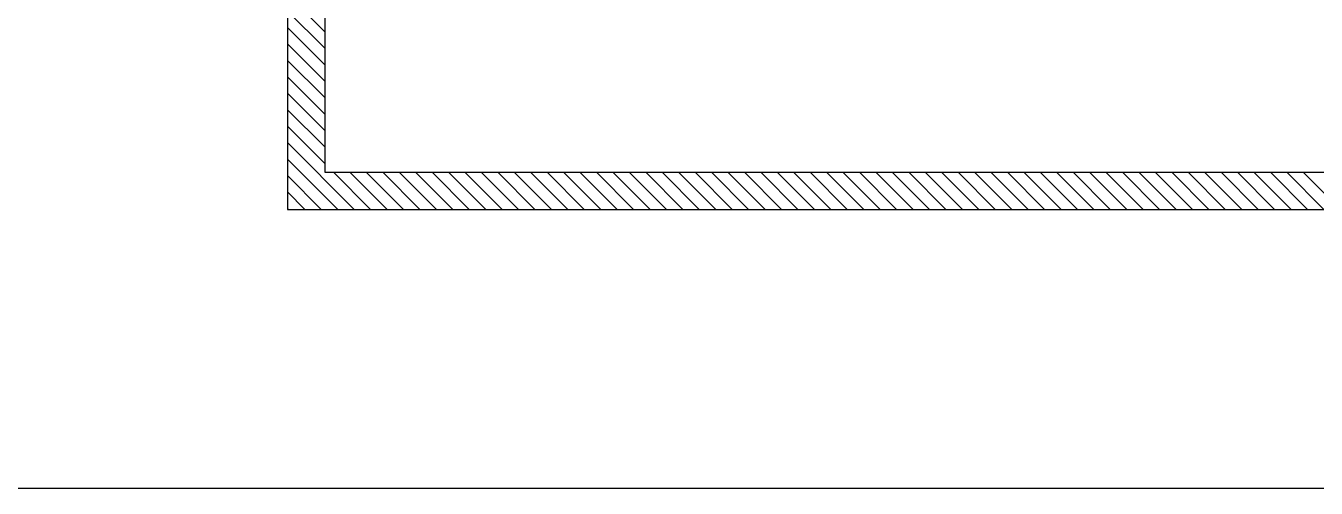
# Model space of a CAD drawing. Header units: metres. Extents: x 531263 to 531754, y 2674954 to 2675327.
# Drawn here: x 531489.552 to 531491.286, y 2675205.273 to 2675205.895 of the extents above; entities that cross this region are included whole.
import ezdxf

# ---------------------------------------------------------------- set-up
doc = ezdxf.new("R2010")
doc.units = ezdxf.units.M
doc.header["$MEASUREMENT"] = 0
doc.layers.add('IDT', color=7, linetype='Continuous')
doc.linetypes.add('FOUNDATION LAYOUT$0$FENCELINE1', pattern='A,6.35,-2.54,[133,ltypeshp.shx,S=2.54,R=0,X=-2.54,Y=0],-2.54,25.4', length=36.83)

# ---------------------------------------------------------------- blocks, each defined once
blk = doc.blocks.new('IDT')
at = {"layer": 'IDT', "color": 7, "ltscale": 0.1}
for p, q in [((27.8558, 22.1108), (26.1561, 22.1108)), ((27.8558, 20.4105), (27.8558, 22.1108))]:
    blk.add_line(p, q, dxfattribs=at)
at = {"layer": 'IDT', "color": 8, "ltscale": 0.1}
for p, q in [((27.8558, 22.1108), (26.1561, 22.1108)), ((27.8558, 20.4105), (27.8558, 22.1108))]:
    blk.add_line(p, q, dxfattribs=at)
at = {"layer": 'IDT', "color": 8, "linetype": 'Continuous'}
for p, q in [((26.4904, 22.0608), (26.4404, 22.1108)), ((26.5125, 22.0608), (26.4625, 22.1108)), ((26.5346, 22.0608), (26.4846, 22.1108)), ((26.5567, 22.0608), (26.5067, 22.1108)), ((26.5788, 22.0608), (26.5288, 22.1108)), ((26.6009, 22.0608), (26.5509, 22.1108)), ((26.623, 22.0608), (26.573, 22.1108)), ((26.6451, 22.0608), (26.5951, 22.1108)), ((26.6672, 22.0608), (26.6172, 22.1108)), ((26.6893, 22.0608), (26.6393, 22.1108)), ((26.7114, 22.0608), (26.6614, 22.1108)), ((26.7335, 22.0608), (26.6835, 22.1108)), ((26.7556, 22.0608), (26.7056, 22.1108)), ((26.7777, 22.0608), (26.7277, 22.1108)), ((26.7998, 22.0608), (26.7498, 22.1108)), ((26.8219, 22.0608), (26.7719, 22.1108)), ((26.844, 22.0608), (26.794, 22.1108)), ((26.866, 22.0608), (26.816, 22.1108)), ((26.8881, 22.0608), (26.8381, 22.1108)), ((26.9102, 22.0608), (26.8602, 22.1108)), ((26.9323, 22.0608), (26.8823, 22.1108)), ((26.9544, 22.0608), (26.9044, 22.1108)), ((26.9765, 22.0608), (26.9265, 22.1108)), ((26.9986, 22.0608), (26.9486, 22.1108)), ((27.0207, 22.0608), (26.9707, 22.1108)), ((27.0428, 22.0608), (26.9928, 22.1108)), ((27.0649, 22.0608), (27.0149, 22.1108)), ((27.087, 22.0608), (27.037, 22.1108)), ((27.1091, 22.0608), (27.0591, 22.1108)), ((27.1312, 22.0608), (27.0812, 22.1108)), ((27.1533, 22.0608), (27.1033, 22.1108)), ((27.1754, 22.0608), (27.1254, 22.1108)), ((27.1975, 22.0608), (27.1475, 22.1108)), ((27.2196, 22.0608), (27.1696, 22.1108)), ((27.2417, 22.0608), (27.1917, 22.1108)), ((27.2638, 22.0608), (27.2138, 22.1108)), ((27.2859, 22.0608), (27.2359, 22.1108)), ((27.308, 22.0608), (27.258, 22.1108)), ((27.3301, 22.0608), (27.2801, 22.1108)), ((27.3522, 22.0608), (27.3022, 22.1108)), ((27.3743, 22.0608), (27.3243, 22.1108)), ((27.3964, 22.0608), (27.3464, 22.1108)), ((27.4185, 22.0608), (27.3685, 22.1108)), ((27.4406, 22.0608), (27.3906, 22.1108)), ((27.4627, 22.0608), (27.4127, 22.1108)), ((27.4848, 22.0608), (27.4348, 22.1108)), ((27.5069, 22.0608), (27.4569, 22.1108)), ((27.529, 22.0608), (27.479, 22.1108)), ((27.5511, 22.0608), (27.5011, 22.1108)), ((27.5732, 22.0608), (27.5232, 22.1108)), ((27.5953, 22.0608), (27.5453, 22.1108)), ((27.6173, 22.0608), (27.5673, 22.1108)), ((27.6394, 22.0608), (27.5894, 22.1108)), ((27.6615, 22.0608), (27.6115, 22.1108)), ((27.6836, 22.0608), (27.6336, 22.1108)), ((27.7057, 22.0608), (27.6557, 22.1108)), ((27.7278, 22.0608), (27.6778, 22.1108)), ((27.7499, 22.0608), (27.6999, 22.1108)), ((27.772, 22.0608), (27.722, 22.1108)), ((27.7941, 22.0608), (27.7441, 22.1108)), ((27.8558, 22.0212), (27.7662, 22.1108)), ((27.8558, 22.0433), (27.7883, 22.1108)), ((27.8558, 22.0654), (27.8104, 22.1108)), ((27.8558, 22.0875), (27.8325, 22.1108)), ((27.8558, 22.1096), (27.8546, 22.1108)), ((27.8558, 21.9991), (27.8058, 22.0491)), ((27.8558, 21.977), (27.8058, 22.027)), ((27.8558, 21.9549), (27.8058, 22.0049)), ((27.8558, 21.9328), (27.8058, 21.9828)), ((27.8558, 21.9107), (27.8058, 21.9607)), ((27.8558, 21.8886), (27.8058, 21.9386)), ((27.8558, 21.8665), (27.8058, 21.9165)), ((27.8558, 21.8444), (27.8058, 21.8944)), ((27.8558, 21.8223), (27.8058, 21.8723))]:
    blk.add_line(p, q, dxfattribs=at)
at = {"layer": 'IDT', "color": 7}
for p, q in [((27.8058, 22.0608), (26.2061, 22.0608)), ((27.8058, 20.4605), (27.8058, 22.0608))]:
    blk.add_line(p, q, dxfattribs=at)
at = {"layer": 'IDT', "color": 8}
for p, q in [((27.8058, 22.0608), (26.2061, 22.0608)), ((27.8058, 20.4605), (27.8058, 22.0608))]:
    blk.add_line(p, q, dxfattribs=at)
at = {"layer": 'IDT', "color": 7, "linetype": 'FOUNDATION LAYOUT$0$FENCELINE1', "ltscale": 0.01}
blk.add_lwpolyline([(33.902, 18.4101), (33.9018, 22.4854), (21.4107, 22.4854)], dxfattribs=at)

msp = doc.modelspace()

# ---------------------------------------------------------------- block references
at = {"layer": 'IDT', "color": 8, "rotation": 180}
msp.add_blockref('IDT', (531517.7593, 2675227.7589), dxfattribs=at)

doc.saveas('drawing.dxf')
